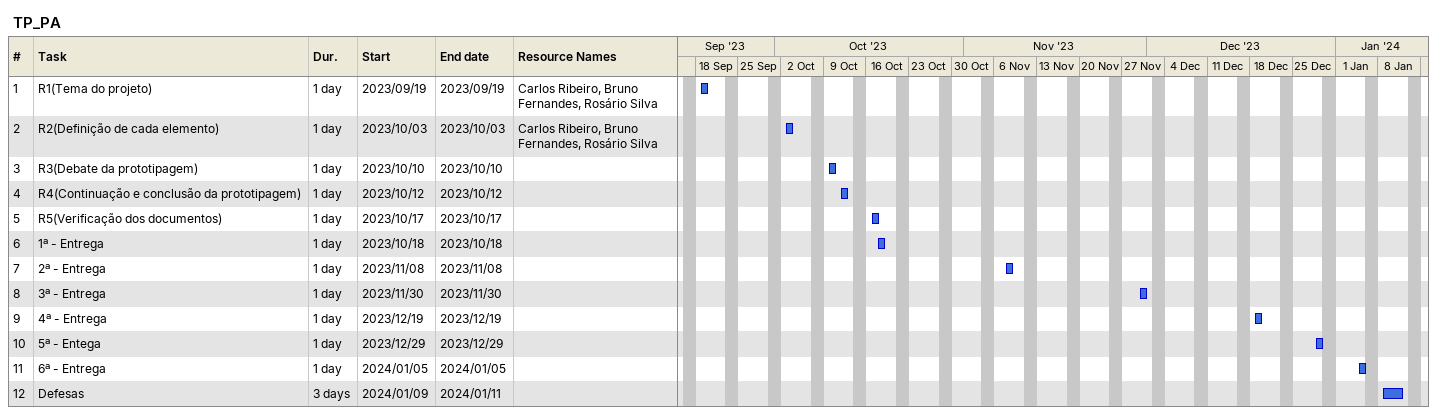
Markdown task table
TP_PA

| ID | Task | Duration | Start | Finish | Resources |
|---|---|---|---|---|---|
| 1 | R1(Tema do projeto) | 1d | 2023-09-19 | 2023-09-19 | Carlos Ribeiro, Bruno Fernandes, Rosário Silva |
| 2 | R2(Definição de cada elemento) | 1d | 2023-10-03 | 2023-10-03 | Carlos Ribeiro, Bruno Fernandes, Rosário Silva |
| 3 | R3(Debate da prototipagem) | 1d | 2023-10-10 | 2023-10-10 |  |
| 4 | R4(Continuação e conclusão da prototipagem) | 1d | 2023-10-12 | 2023-10-12 |  |
| 5 | R5(Verificação dos documentos) | 1d | 2023-10-17 | 2023-10-17 |  |
| 6 | 1ª - Entrega | 1d | 2023-10-18 | 2023-10-18 |  |
| 7 | 2ª - Entrega | 1d | 2023-11-08 | 2023-11-08 |  |
| 8 | 3ª - Entrega | 1d | 2023-11-30 | 2023-11-30 |  |
| 9 | 4ª - Entrega | 1d | 2023-12-19 | 2023-12-19 |  |
| 10 | 5ª - Entega | 1d | 2023-12-29 | 2023-12-29 |  |
| 11 | 6ª - Entrega | 1d | 2024-01-05 | 2024-01-05 |  |
| 12 | Defesas | 3d | 2024-01-09 | 2024-01-11 |  |
